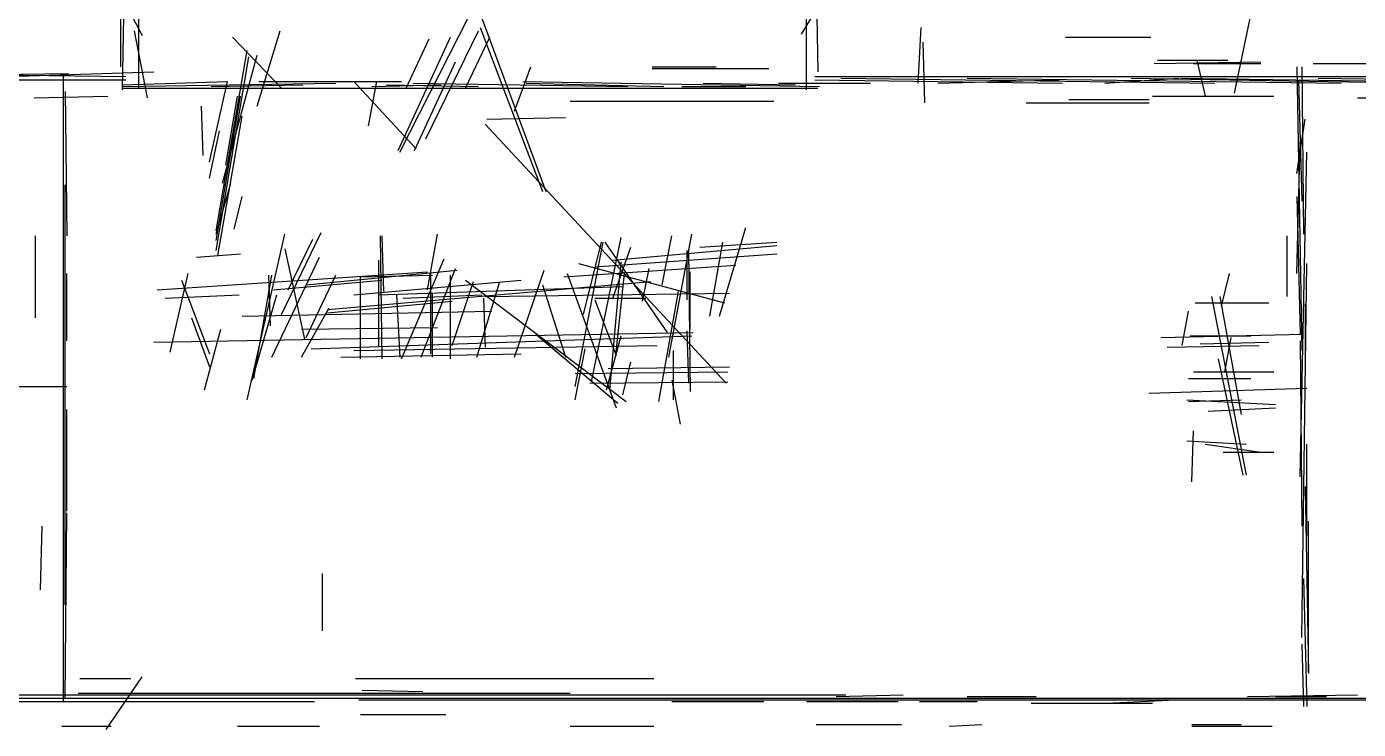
# Model space of a CAD drawing. Header units: metres. Extents: x 0.1 to 46.8, y -33.1 to 0.
# Drawn here: x 22.55 to 30.68, y -24.08 to -19.8 of the extents above; entities that cross this region are included whole.
import ezdxf

# ---------------------------------------------------------------- set-up
doc = ezdxf.new("R2010")
doc.units = ezdxf.units.M
doc.layers.add('Lines', color=7, linetype='Continuous')
doc.layers.add('Walls', color=2, linetype='Continuous')

msp = doc.modelspace()

# ---------------------------------------------------------------- linework, layer by layer
at = {"layer": 'Lines'}
for p, q in [((25.05, -18.98), (25.72, -20.8)), ((24.83, -20.56), (25.61, -19.03)), ((23.02, -19.39), (23.26, -19.85)), ((29.92, -20.2), (30.09, -19.39)), ((23.14, -20.18), (23.15, -19.54)), ((23.24, -20.17), (23.24, -19.56)), ((27.28, -19.84), (27.45, -19.56)), ((27.37, -19.56), (27.38, -20.07)), ((23.13, -20.04), (23.13, -19.67)), ((27.31, -20.18), (27.31, -19.72)), ((25.32, -19.8), (25.7, -20.8)), ((27.99, -20.14), (28.01, -19.8)), ((23.21, -19.82), (23.29, -20.23)), ((23.81, -19.86), (24.11, -20.17)), ((23.96, -20.28), (24.1, -19.82)), ((24.82, -20.55), (25.14, -19.86)), ((24.87, -20.17), (25.01, -19.87)), ((24.99, -20.48), (25.31, -19.82)), ((25.23, -20.17), (25.38, -19.86)), ((28.02, -19.89), (28.03, -20.26)), ((28.89, -19.86), (29.41, -19.86)), ((23.71, -21.04), (23.9, -19.94)), ((23.75, -20.75), (23.96, -19.97)), ((23.71, -21.16), (23.91, -19.98)), ((24.92, -20.55), (25.17, -20.01)), ((25.53, -20.31), (25.63, -20.04)), ((26.37, -20.04), (26.76, -20.04)), ((26.37, -20.05), (27.08, -20.05)), ((29.43, -20.02), (30.08, -20.01)), ((29.45, -20), (29.88, -20)), ((29.67, -20.02), (30.08, -20.02)), ((29.69, -20), (29.74, -20.22)), ((30.3, -20.04), (30.33, -21.77)), ((30.33, -20.04), (30.34, -21.06)), ((30.4, -20.02), (31.09, -20.02)), ((13.88, -20.12), (23.16, -20.12)), ((19.95, -20.12), (22.81, -20.08)), ((21.76, -20.08), (23.16, -20.1)), ((21.78, -20.12), (23.33, -20.07)), ((22.78, -23.91), (22.78, -20.08)), ((23.14, -20.15), (23.78, -20.13)), ((23.67, -20.62), (23.78, -20.13)), ((23.97, -20.13), (24.84, -20.13)), ((24.55, -20.13), (24.93, -20.54)), ((24.64, -20.4), (24.69, -20.13)), ((25.58, -20.13), (27.39, -20.16)), ((27.36, -20.1), (36.48, -20.1)), ((27.36, -20.12), (28.87, -20.14)), ((27.52, -20.11), (29.8, -20.14)), ((28.11, -20.14), (28.85, -20.12)), ((28.29, -20.11), (30.57, -20.14)), ((29.13, -20.14), (29.58, -20.11)), ((29.29, -20.11), (31.14, -20.14)), ((29.59, -20.11), (31.8, -20.14)), ((30.31, -20.12), (30.33, -20.86)), ((30.43, -20.11), (33.28, -20.15)), ((22.79, -20.19), (22.8, -21.07)), ((23.14, -20.16), (24.44, -20.14)), ((23.14, -20.17), (27.38, -20.17)), ((23.68, -20.16), (24.24, -20.15)), ((24.66, -20.16), (25.08, -20.15)), ((24.75, -20.15), (25.31, -20.16)), ((24.91, -20.14), (26.22, -20.16)), ((25.6, -20.14), (26.44, -20.16)), ((26.55, -20.16), (26.94, -20.16)), ((26.68, -20.14), (27.24, -20.15)), ((27.14, -20.14), (27.7, -20.14)), ((22.6, -20.23), (23.05, -20.22)), ((23.62, -20.28), (23.63, -20.58)), ((23.71, -21.1), (23.86, -20.22)), ((23.77, -20.64), (23.84, -20.22)), ((25.87, -20.25), (27.11, -20.25)), ((28.65, -20.26), (29.4, -20.26)), ((28.91, -20.24), (29.4, -20.24)), ((29.42, -20.22), (30.16, -20.22)), ((30.67, -20.23), (31, -20.23)), ((23.72, -21.19), (23.87, -20.34)), ((25.36, -20.36), (25.84, -20.35)), ((30.3, -20.69), (30.35, -20.36)), ((23.67, -20.72), (23.73, -20.43)), ((25.35, -20.39), (26.82, -21.97)), ((30.3, -21.3), (30.32, -20.5)), ((30.32, -22.54), (30.36, -20.56)), ((22.79, -23.32), (22.79, -20.76)), ((23.71, -21.06), (23.8, -20.75)), ((23.82, -21.03), (23.87, -20.83)), ((30.3, -20.83), (30.32, -21.67)), ((26.78, -21.56), (26.94, -21.02)), ((22.61, -21.57), (22.61, -21.07)), ((23.9, -22.07), (24.13, -21.06)), ((24.11, -21.55), (24.35, -21.05)), ((24.15, -21.4), (24.3, -21.09)), ((24.71, -21.07), (24.72, -21.82)), ((24.72, -21.07), (24.73, -21.41)), ((25, -21.4), (25.06, -21.06)), ((25.9, -21.99), (26.07, -21.11)), ((25.95, -21.55), (26.06, -21.11)), ((26, -21.96), (26.18, -21.08)), ((26.08, -21.11), (26.46, -21.66)), ((26.43, -21.37), (26.49, -21.07)), ((26.47, -21.81), (26.61, -21.06)), ((26.66, -21.14), (27.13, -21.11)), ((26.72, -21.56), (26.8, -21.11)), ((30.24, -21.44), (30.24, -21.07)), ((23.59, -21.2), (23.86, -21.18)), ((24.13, -21.15), (24.25, -21.7)), ((26.02, -21.26), (27.13, -21.18)), ((26.13, -21.22), (27.13, -21.13)), ((26.13, -21.45), (26.24, -21.14)), ((26.58, -21.16), (26.58, -21.46)), ((26.59, -21.16), (26.6, -22.02)), ((24.05, -21.81), (24.34, -21.2)), ((24.7, -21.22), (24.7, -21.75)), ((24.84, -21.82), (25.1, -21.21)), ((24.96, -21.81), (25.17, -21.27)), ((25.83, -21.32), (26.88, -21.25)), ((25.92, -21.24), (26.81, -21.48)), ((26.11, -22.01), (26.18, -21.23)), ((26.31, -21.47), (26.35, -21.27)), ((30.33, -23.52), (30.36, -21.24)), ((22.8, -21.71), (22.8, -21.3)), ((23.35, -21.4), (25, -21.29)), ((23.43, -21.78), (23.54, -21.3)), ((23.5, -21.34), (23.67, -21.79)), ((23.94, -21.94), (24.05, -21.31)), ((24.03, -21.31), (24.04, -21.62)), ((24.06, -21.4), (24.72, -21.34)), ((24.26, -21.37), (25.18, -21.28)), ((24.26, -21.69), (24.44, -21.31)), ((24.39, -21.52), (26.36, -21.35)), ((24.55, -21.43), (25.57, -21.34)), ((24.59, -21.32), (25.03, -21.31)), ((24.59, -21.82), (24.59, -21.32)), ((25.02, -21.79), (25.02, -21.3)), ((25.14, -21.82), (25.14, -21.31)), ((25.15, -21.74), (25.28, -21.35)), ((25.23, -21.34), (26.21, -22.08)), ((25.3, -21.81), (25.44, -21.35)), ((25.53, -21.81), (25.71, -21.28)), ((25.85, -21.3), (26.15, -22.12)), ((26.15, -21.78), (26.2, -21.3)), ((26.6, -21.64), (26.6, -21.29)), ((29.84, -21.5), (29.89, -21.3)), ((23.4, -21.45), (23.85, -21.43)), ((23.93, -21.95), (24.08, -21.43)), ((24.7, -21.43), (26.19, -21.38)), ((24.81, -21.43), (24.83, -21.81)), ((24.85, -21.45), (25.33, -21.43)), ((25.03, -21.81), (25.03, -21.42)), ((25.35, -21.44), (26.84, -21.42)), ((25.7, -21.37), (25.84, -21.81)), ((26.41, -22.08), (26.53, -21.41)), ((24.23, -21.81), (24.4, -21.51)), ((24.39, -21.54), (25.15, -21.47)), ((25.34, -21.45), (25.35, -21.75)), ((26.02, -21.45), (26.33, -21.45)), ((26.02, -21.46), (26.15, -21.8)), ((29.68, -21.48), (30.13, -21.48)), ((29.78, -21.44), (29.99, -22.53)), ((29.83, -21.44), (29.96, -22.16)), ((30.35, -21.49), (30.35, -21.8)), ((23.56, -21.57), (23.67, -21.87)), ((23.87, -21.56), (25.39, -21.53)), ((29.6, -21.74), (29.64, -21.53)), ((23.33, -21.72), (26.62, -21.66)), ((23.64, -22.01), (23.74, -21.64)), ((24.23, -21.64), (25.06, -21.63)), ((24.29, -21.76), (26.61, -21.68)), ((25.66, -21.67), (26.16, -22.09)), ((26.09, -22.01), (26.18, -21.68)), ((26.58, -21.65), (26.59, -21.97)), ((29.47, -21.69), (30.34, -21.67)), ((29.65, -21.68), (30.02, -21.68)), ((24.55, -21.77), (26.4, -21.74)), ((25.9, -22.07), (25.96, -21.76)), ((29.51, -21.75), (30.07, -21.74)), ((29.71, -21.73), (30.13, -21.72)), ((29.86, -21.9), (29.9, -21.69)), ((30.32, -21.71), (30.33, -22.84)), ((24.47, -21.81), (25.57, -21.79)), ((26.19, -22.04), (26.24, -21.84)), ((26.5, -22.07), (26.5, -21.77)), ((29.82, -21.82), (29.97, -22.53)), ((25.9, -21.91), (26.83, -21.9)), ((26.1, -21.88), (26.84, -21.87)), ((29.67, -21.9), (30.16, -21.9)), ((19.2, -21.99), (22.8, -21.99)), ((25.99, -21.97), (26.83, -21.96)), ((26.49, -21.95), (26.54, -22.22)), ((29.4, -22.03), (30.36, -22)), ((29.64, -21.94), (30.02, -21.94)), ((29.63, -22.07), (30.17, -22.1)), ((29.64, -22.08), (29.96, -22.07)), ((22.8, -22.75), (22.8, -22.13)), ((29.76, -22.14), (30.17, -22.12)), ((29.63, -22.32), (29.99, -22.34)), ((29.66, -22.57), (29.67, -22.26)), ((29.74, -22.34), (30.08, -22.39)), ((29.85, -22.39), (30.16, -22.39)), ((30.36, -22.9), (30.36, -22.34)), ((30.35, -22.6), (30.37, -23.74)), ((22.79, -23.89), (22.8, -22.76)), ((30.37, -23.73), (30.37, -22.81)), ((22.64, -23.23), (22.65, -22.84)), ((24.36, -23.48), (24.36, -23.13)), ((30.34, -23.16), (30.36, -23.94)), ((30.33, -23.56), (30.34, -23.94)), ((22.88, -23.77), (23.19, -23.77)), ((23.04, -24.08), (23.26, -23.76)), ((24.56, -23.77), (26.38, -23.77)), ((21.86, -23.87), (27.55, -23.87)), ((22.87, -23.86), (25.87, -23.86)), ((24.6, -23.84), (24.97, -23.85)), ((27.49, -23.88), (27.9, -23.87)), ((30, -23.88), (30.67, -23.87)), ((5.71, -23.89), (32.1, -23.89)), ((5.73, -23.91), (24.31, -23.91)), ((24.58, -23.9), (32.1, -23.9)), ((26.49, -23.91), (27.05, -23.91)), ((27.31, -23.91), (27.87, -23.91)), ((28, -23.91), (28.35, -23.91)), ((28.29, -23.88), (28.71, -23.88)), ((28.68, -23.92), (29.42, -23.92)), ((29.14, -23.92), (29.56, -23.9)), ((30.17, -23.88), (30.48, -23.88)), ((24.59, -23.99), (25.11, -23.99)), ((22.77, -24.06), (23.07, -24.06)), ((23.84, -24.06), (24.34, -24.06)), ((25.87, -24.06), (26.38, -24.06)), ((27.37, -24.05), (27.89, -24.05)), ((28.18, -24.06), (28.38, -24.05)), ((29.66, -24.05), (29.96, -24.05)), ((29.66, -24.06), (30.15, -24.06))]:
    msp.add_line(p, q, dxfattribs=at)
at = {"layer": 'Walls'}
for p, q in [((25.05, -18.98), (25.72, -20.8)), ((25.05, -18.98), (25.72, -20.8)), ((24.83, -20.56), (25.61, -19.03)), ((24.83, -20.56), (25.61, -19.03)), ((24.83, -20.56), (25.61, -19.03)), ((24.83, -20.56), (25.61, -19.03)), ((23.14, -20.18), (23.15, -19.54)), ((23.14, -20.18), (23.15, -19.54)), ((23.14, -20.18), (23.15, -19.54)), ((23.24, -20.17), (23.24, -19.56)), ((23.24, -20.17), (23.24, -19.56)), ((23.24, -20.17), (23.24, -19.56)), ((25.32, -19.8), (25.7, -20.8)), ((24.82, -20.55), (25.14, -19.86)), ((24.82, -20.55), (25.14, -19.86)), ((24.99, -20.48), (25.31, -19.82)), ((24.99, -20.48), (25.31, -19.82)), ((24.99, -20.48), (25.31, -19.82)), ((28.89, -19.86), (29.41, -19.86)), ((28.89, -19.86), (29.41, -19.86)), ((28.89, -19.86), (29.41, -19.86)), ((28.89, -19.86), (29.41, -19.86)), ((28.89, -19.86), (29.41, -19.86)), ((28.89, -19.86), (29.41, -19.86)), ((28.89, -19.86), (29.41, -19.86)), ((28.89, -19.86), (29.41, -19.86)), ((28.89, -19.86), (29.41, -19.86)), ((28.89, -19.86), (29.41, -19.86)), ((23.71, -21.04), (23.9, -19.94)), ((23.71, -21.04), (23.9, -19.94)), ((23.75, -20.75), (23.96, -19.97)), ((23.75, -20.75), (23.96, -19.97)), ((23.75, -20.75), (23.96, -19.97)), ((23.71, -21.16), (23.91, -19.98)), ((23.71, -21.16), (23.91, -19.98)), ((23.71, -21.16), (23.91, -19.98)), ((24.92, -20.55), (25.17, -20.01)), ((24.92, -20.55), (25.17, -20.01)), ((26.37, -20.05), (27.08, -20.05)), ((26.37, -20.05), (27.08, -20.05)), ((26.37, -20.05), (27.08, -20.05)), ((26.37, -20.05), (27.08, -20.05)), ((26.37, -20.05), (27.08, -20.05)), ((26.37, -20.05), (27.08, -20.05)), ((26.37, -20.05), (27.08, -20.05)), ((26.37, -20.05), (27.08, -20.05)), ((26.37, -20.05), (27.08, -20.05)), ((26.37, -20.05), (27.08, -20.05)), ((29.43, -20.02), (30.08, -20.01)), ((29.43, -20.02), (30.08, -20.01)), ((29.43, -20.02), (30.08, -20.01)), ((29.43, -20.02), (30.08, -20.01)), ((29.43, -20.02), (30.08, -20.01)), ((29.43, -20.02), (30.08, -20.01)), ((29.43, -20.02), (30.08, -20.01)), ((29.43, -20.02), (30.08, -20.01)), ((30.3, -20.04), (30.33, -21.77)), ((30.3, -20.04), (30.33, -21.77)), ((30.3, -20.04), (30.33, -21.77)), ((30.3, -20.04), (30.33, -21.77)), ((30.33, -20.04), (30.34, -21.06)), ((30.33, -20.04), (30.34, -21.06)), ((30.33, -20.04), (30.34, -21.06)), ((30.4, -20.02), (31.09, -20.02)), ((13.88, -20.12), (23.16, -20.12)), ((13.88, -20.12), (23.16, -20.12)), ((13.88, -20.12), (23.16, -20.12)), ((13.88, -20.12), (23.16, -20.12)), ((13.88, -20.12), (23.16, -20.12)), ((13.88, -20.12), (23.16, -20.12)), ((13.88, -20.12), (23.16, -20.12)), ((13.88, -20.12), (23.16, -20.12)), ((19.95, -20.12), (22.81, -20.08)), ((19.95, -20.12), (22.81, -20.08)), ((19.95, -20.12), (22.81, -20.08)), ((19.95, -20.12), (22.81, -20.08)), ((22.78, -23.91), (22.78, -20.08)), ((22.78, -23.91), (22.78, -20.08)), ((23.14, -20.15), (23.78, -20.13)), ((23.14, -20.15), (23.78, -20.13)), ((23.67, -20.62), (23.78, -20.13)), ((23.67, -20.62), (23.78, -20.13)), ((23.67, -20.62), (23.78, -20.13)), ((23.97, -20.13), (24.84, -20.13)), ((23.97, -20.13), (24.84, -20.13)), ((23.97, -20.13), (24.84, -20.13)), ((23.97, -20.13), (24.84, -20.13)), ((23.97, -20.13), (24.84, -20.13)), ((25.58, -20.13), (27.39, -20.16)), ((25.58, -20.13), (27.39, -20.16)), ((25.58, -20.13), (27.39, -20.16)), ((25.58, -20.13), (27.39, -20.16)), ((25.58, -20.13), (27.39, -20.16)), ((27.36, -20.1), (36.48, -20.1)), ((27.36, -20.1), (36.48, -20.1)), ((27.36, -20.1), (36.48, -20.1)), ((27.36, -20.12), (28.87, -20.14)), ((27.36, -20.12), (28.87, -20.14)), ((27.36, -20.12), (28.87, -20.14)), ((27.52, -20.11), (29.8, -20.14)), ((27.52, -20.11), (29.8, -20.14)), ((27.52, -20.11), (29.8, -20.14)), ((27.52, -20.11), (29.8, -20.14)), ((27.52, -20.11), (29.8, -20.14)), ((27.52, -20.11), (29.8, -20.14)), ((27.52, -20.11), (29.8, -20.14)), ((28.11, -20.14), (28.85, -20.12)), ((28.11, -20.14), (28.85, -20.12)), ((28.11, -20.14), (28.85, -20.12)), ((28.11, -20.14), (28.85, -20.12)), ((28.11, -20.14), (28.85, -20.12)), ((28.29, -20.11), (30.57, -20.14)), ((28.29, -20.11), (30.57, -20.14)), ((28.29, -20.11), (30.57, -20.14)), ((28.29, -20.11), (30.57, -20.14)), ((28.29, -20.11), (30.57, -20.14)), ((28.29, -20.11), (30.57, -20.14)), ((28.29, -20.11), (30.57, -20.14)), ((28.29, -20.11), (30.57, -20.14)), ((28.29, -20.11), (30.57, -20.14)), ((28.29, -20.11), (30.57, -20.14)), ((29.29, -20.11), (31.14, -20.14)), ((29.29, -20.11), (31.14, -20.14)), ((29.29, -20.11), (31.14, -20.14)), ((29.29, -20.11), (31.14, -20.14)), ((29.29, -20.11), (31.14, -20.14)), ((29.29, -20.11), (31.14, -20.14)), ((29.59, -20.11), (31.8, -20.14)), ((30.31, -20.12), (30.33, -20.86)), ((30.31, -20.12), (30.33, -20.86)), ((30.31, -20.12), (30.33, -20.86)), ((30.43, -20.11), (33.28, -20.15)), ((30.43, -20.11), (33.28, -20.15)), ((22.79, -20.19), (22.8, -21.07)), ((23.14, -20.16), (24.44, -20.14)), ((23.14, -20.16), (24.44, -20.14)), ((23.14, -20.16), (24.44, -20.14)), ((23.14, -20.16), (24.44, -20.14)), ((23.14, -20.17), (27.38, -20.17)), ((23.14, -20.17), (27.38, -20.17)), ((23.14, -20.17), (27.38, -20.17)), ((23.14, -20.17), (27.38, -20.17)), ((23.14, -20.17), (27.38, -20.17)), ((23.14, -20.17), (27.38, -20.17)), ((23.68, -20.16), (24.24, -20.15)), ((23.68, -20.16), (24.24, -20.15)), ((23.68, -20.16), (24.24, -20.15)), ((23.68, -20.16), (24.24, -20.15)), ((24.75, -20.15), (25.31, -20.16)), ((24.75, -20.15), (25.31, -20.16)), ((24.75, -20.15), (25.31, -20.16)), ((24.75, -20.15), (25.31, -20.16)), ((24.75, -20.15), (25.31, -20.16)), ((24.91, -20.14), (26.22, -20.16)), ((24.91, -20.14), (26.22, -20.16)), ((24.91, -20.14), (26.22, -20.16)), ((24.91, -20.14), (26.22, -20.16)), ((24.91, -20.14), (26.22, -20.16)), ((24.91, -20.14), (26.22, -20.16)), ((25.6, -20.14), (26.44, -20.16)), ((25.6, -20.14), (26.44, -20.16)), ((25.6, -20.14), (26.44, -20.16)), ((25.6, -20.14), (26.44, -20.16)), ((25.6, -20.14), (26.44, -20.16)), ((25.6, -20.14), (26.44, -20.16)), ((25.6, -20.14), (26.44, -20.16)), ((26.68, -20.14), (27.24, -20.15)), ((26.68, -20.14), (27.24, -20.15)), ((26.68, -20.14), (27.24, -20.15)), ((26.68, -20.14), (27.24, -20.15)), ((26.68, -20.14), (27.24, -20.15)), ((26.68, -20.14), (27.24, -20.15)), ((26.68, -20.14), (27.24, -20.15)), ((26.68, -20.14), (27.24, -20.15)), ((27.14, -20.14), (27.7, -20.14)), ((27.14, -20.14), (27.7, -20.14)), ((27.14, -20.14), (27.7, -20.14)), ((27.14, -20.14), (27.7, -20.14)), ((27.14, -20.14), (27.7, -20.14)), ((27.14, -20.14), (27.7, -20.14)), ((27.14, -20.14), (27.7, -20.14)), ((23.71, -21.1), (23.86, -20.22)), ((23.71, -21.1), (23.86, -20.22)), ((23.71, -21.1), (23.86, -20.22)), ((25.87, -20.25), (27.11, -20.25)), ((25.87, -20.25), (27.11, -20.25)), ((25.87, -20.25), (27.11, -20.25)), ((25.87, -20.25), (27.11, -20.25)), ((28.65, -20.26), (29.4, -20.26)), ((28.65, -20.26), (29.4, -20.26)), ((28.65, -20.26), (29.4, -20.26)), ((28.65, -20.26), (29.4, -20.26)), ((28.65, -20.26), (29.4, -20.26)), ((28.65, -20.26), (29.4, -20.26)), ((28.65, -20.26), (29.4, -20.26)), ((28.65, -20.26), (29.4, -20.26)), ((28.65, -20.26), (29.4, -20.26)), ((29.42, -20.22), (30.16, -20.22)), ((29.42, -20.22), (30.16, -20.22)), ((29.42, -20.22), (30.16, -20.22)), ((29.42, -20.22), (30.16, -20.22)), ((29.42, -20.22), (30.16, -20.22)), ((29.42, -20.22), (30.16, -20.22)), ((29.42, -20.22), (30.16, -20.22)), ((23.72, -21.19), (23.87, -20.34)), ((23.72, -21.19), (23.87, -20.34)), ((23.72, -21.19), (23.87, -20.34)), ((23.72, -21.19), (23.87, -20.34)), ((25.35, -20.39), (26.82, -21.97)), ((25.35, -20.39), (26.82, -21.97)), ((30.3, -21.3), (30.32, -20.5)), ((30.3, -21.3), (30.32, -20.5)), ((30.3, -21.3), (30.32, -20.5)), ((30.3, -21.3), (30.32, -20.5)), ((30.32, -22.54), (30.36, -20.56)), ((30.32, -22.54), (30.36, -20.56)), ((30.32, -22.54), (30.36, -20.56)), ((30.32, -22.54), (30.36, -20.56)), ((22.79, -23.32), (22.79, -20.76)), ((22.79, -23.32), (22.79, -20.76)), ((30.3, -20.83), (30.32, -21.67)), ((30.3, -20.83), (30.32, -21.67)), ((30.3, -20.83), (30.32, -21.67)), ((30.3, -20.83), (30.32, -21.67)), ((30.3, -20.83), (30.32, -21.67)), ((30.3, -20.83), (30.32, -21.67)), ((26.78, -21.56), (26.94, -21.02)), ((26.78, -21.56), (26.94, -21.02)), ((22.61, -21.57), (22.61, -21.07)), ((22.61, -21.57), (22.61, -21.07)), ((22.61, -21.57), (22.61, -21.07)), ((24.11, -21.55), (24.35, -21.05)), ((24.11, -21.55), (24.35, -21.05)), ((24.11, -21.55), (24.35, -21.05)), ((24.71, -21.07), (24.72, -21.82)), ((24.71, -21.07), (24.72, -21.82)), ((25.9, -21.99), (26.07, -21.11)), ((25.9, -21.99), (26.07, -21.11)), ((25.9, -21.99), (26.07, -21.11)), ((25.9, -21.99), (26.07, -21.11)), ((26, -21.96), (26.18, -21.08)), ((26, -21.96), (26.18, -21.08)), ((26, -21.96), (26.18, -21.08)), ((26.08, -21.11), (26.46, -21.66)), ((26.47, -21.81), (26.61, -21.06)), ((26.47, -21.81), (26.61, -21.06)), ((26.47, -21.81), (26.61, -21.06)), ((26.47, -21.81), (26.61, -21.06)), ((26.47, -21.81), (26.61, -21.06)), ((26.02, -21.26), (27.13, -21.18)), ((26.02, -21.26), (27.13, -21.18)), ((26.02, -21.26), (27.13, -21.18)), ((26.02, -21.26), (27.13, -21.18)), ((26.02, -21.26), (27.13, -21.18)), ((26.13, -21.22), (27.13, -21.13)), ((26.13, -21.22), (27.13, -21.13)), ((26.13, -21.22), (27.13, -21.13)), ((26.13, -21.22), (27.13, -21.13)), ((26.59, -21.16), (26.6, -22.02)), ((24.05, -21.81), (24.34, -21.2)), ((24.05, -21.81), (24.34, -21.2)), ((24.05, -21.81), (24.34, -21.2)), ((24.7, -21.22), (24.7, -21.75)), ((24.7, -21.22), (24.7, -21.75)), ((24.84, -21.82), (25.1, -21.21)), ((24.84, -21.82), (25.1, -21.21)), ((24.84, -21.82), (25.1, -21.21)), ((24.96, -21.81), (25.17, -21.27)), ((25.83, -21.32), (26.88, -21.25)), ((25.83, -21.32), (26.88, -21.25)), ((25.83, -21.32), (26.88, -21.25)), ((25.83, -21.32), (26.88, -21.25)), ((25.83, -21.32), (26.88, -21.25)), ((25.83, -21.32), (26.88, -21.25)), ((26.11, -22.01), (26.18, -21.23)), ((26.11, -22.01), (26.18, -21.23)), ((26.11, -22.01), (26.18, -21.23)), ((26.11, -22.01), (26.18, -21.23)), ((30.33, -23.52), (30.36, -21.24)), ((30.33, -23.52), (30.36, -21.24)), ((23.35, -21.4), (25, -21.29)), ((23.35, -21.4), (25, -21.29)), ((23.35, -21.4), (25, -21.29)), ((23.35, -21.4), (25, -21.29)), ((23.35, -21.4), (25, -21.29)), ((23.94, -21.94), (24.05, -21.31)), ((23.94, -21.94), (24.05, -21.31)), ((24.06, -21.4), (24.72, -21.34)), ((24.06, -21.4), (24.72, -21.34)), ((24.06, -21.4), (24.72, -21.34)), ((24.06, -21.4), (24.72, -21.34)), ((24.06, -21.4), (24.72, -21.34)), ((24.06, -21.4), (24.72, -21.34)), ((24.06, -21.4), (24.72, -21.34)), ((24.06, -21.4), (24.72, -21.34)), ((24.26, -21.37), (25.18, -21.28)), ((24.26, -21.37), (25.18, -21.28)), ((24.26, -21.37), (25.18, -21.28)), ((24.26, -21.37), (25.18, -21.28)), ((24.26, -21.37), (25.18, -21.28)), ((24.26, -21.37), (25.18, -21.28)), ((24.26, -21.37), (25.18, -21.28)), ((24.26, -21.37), (25.18, -21.28)), ((24.26, -21.37), (25.18, -21.28)), ((24.26, -21.37), (25.18, -21.28)), ((24.39, -21.52), (26.36, -21.35)), ((24.39, -21.52), (26.36, -21.35)), ((24.39, -21.52), (26.36, -21.35)), ((24.39, -21.52), (26.36, -21.35)), ((24.39, -21.52), (26.36, -21.35)), ((24.39, -21.52), (26.36, -21.35)), ((24.39, -21.52), (26.36, -21.35)), ((24.39, -21.52), (26.36, -21.35)), ((24.39, -21.52), (26.36, -21.35)), ((24.39, -21.52), (26.36, -21.35)), ((24.55, -21.43), (25.57, -21.34)), ((24.55, -21.43), (25.57, -21.34)), ((24.55, -21.43), (25.57, -21.34)), ((24.55, -21.43), (25.57, -21.34)), ((24.55, -21.43), (25.57, -21.34)), ((24.55, -21.43), (25.57, -21.34)), ((24.55, -21.43), (25.57, -21.34)), ((24.55, -21.43), (25.57, -21.34)), ((24.55, -21.43), (25.57, -21.34)), ((24.55, -21.43), (25.57, -21.34)), ((24.55, -21.43), (25.57, -21.34)), ((24.59, -21.82), (24.59, -21.32)), ((24.59, -21.82), (24.59, -21.32)), ((24.59, -21.82), (24.59, -21.32)), ((25.14, -21.82), (25.14, -21.31)), ((25.14, -21.82), (25.14, -21.31)), ((25.14, -21.82), (25.14, -21.31)), ((25.23, -21.34), (26.21, -22.08)), ((25.53, -21.81), (25.71, -21.28)), ((25.53, -21.81), (25.71, -21.28)), ((25.53, -21.81), (25.71, -21.28)), ((25.53, -21.81), (25.71, -21.28)), ((23.93, -21.95), (24.08, -21.43)), ((23.93, -21.95), (24.08, -21.43)), ((24.7, -21.43), (26.19, -21.38)), ((24.7, -21.43), (26.19, -21.38)), ((24.7, -21.43), (26.19, -21.38)), ((24.7, -21.43), (26.19, -21.38)), ((24.7, -21.43), (26.19, -21.38)), ((24.7, -21.43), (26.19, -21.38)), ((24.7, -21.43), (26.19, -21.38)), ((24.7, -21.43), (26.19, -21.38)), ((25.35, -21.44), (26.84, -21.42)), ((25.35, -21.44), (26.84, -21.42)), ((25.35, -21.44), (26.84, -21.42)), ((25.35, -21.44), (26.84, -21.42)), ((25.35, -21.44), (26.84, -21.42)), ((25.35, -21.44), (26.84, -21.42)), ((25.35, -21.44), (26.84, -21.42)), ((25.35, -21.44), (26.84, -21.42)), ((25.35, -21.44), (26.84, -21.42)), ((25.35, -21.44), (26.84, -21.42)), ((26.41, -22.08), (26.53, -21.41)), ((26.41, -22.08), (26.53, -21.41)), ((26.41, -22.08), (26.53, -21.41)), ((26.41, -22.08), (26.53, -21.41)), ((26.41, -22.08), (26.53, -21.41)), ((24.39, -21.54), (25.15, -21.47)), ((24.39, -21.54), (25.15, -21.47)), ((24.39, -21.54), (25.15, -21.47)), ((24.39, -21.54), (25.15, -21.47)), ((24.39, -21.54), (25.15, -21.47)), ((24.39, -21.54), (25.15, -21.47)), ((24.39, -21.54), (25.15, -21.47)), ((24.39, -21.54), (25.15, -21.47)), ((24.39, -21.54), (25.15, -21.47)), ((24.39, -21.54), (25.15, -21.47)), ((24.39, -21.54), (25.15, -21.47)), ((29.78, -21.44), (29.99, -22.53)), ((29.78, -21.44), (29.99, -22.53)), ((29.83, -21.44), (29.96, -22.16)), ((29.83, -21.44), (29.96, -22.16)), ((29.83, -21.44), (29.96, -22.16)), ((29.83, -21.44), (29.96, -22.16)), ((23.87, -21.56), (25.39, -21.53)), ((23.87, -21.56), (25.39, -21.53)), ((23.87, -21.56), (25.39, -21.53)), ((23.87, -21.56), (25.39, -21.53)), ((23.87, -21.56), (25.39, -21.53)), ((23.87, -21.56), (25.39, -21.53)), ((23.87, -21.56), (25.39, -21.53)), ((23.33, -21.72), (26.62, -21.66)), ((23.33, -21.72), (26.62, -21.66)), ((23.33, -21.72), (26.62, -21.66)), ((23.33, -21.72), (26.62, -21.66)), ((23.33, -21.72), (26.62, -21.66)), ((23.33, -21.72), (26.62, -21.66)), ((23.33, -21.72), (26.62, -21.66)), ((23.33, -21.72), (26.62, -21.66)), ((23.33, -21.72), (26.62, -21.66)), ((23.33, -21.72), (26.62, -21.66)), ((24.23, -21.64), (25.06, -21.63)), ((24.23, -21.64), (25.06, -21.63)), ((24.23, -21.64), (25.06, -21.63)), ((24.23, -21.64), (25.06, -21.63)), ((24.23, -21.64), (25.06, -21.63)), ((24.23, -21.64), (25.06, -21.63)), ((24.23, -21.64), (25.06, -21.63)), ((24.23, -21.64), (25.06, -21.63)), ((24.29, -21.76), (26.61, -21.68)), ((24.29, -21.76), (26.61, -21.68)), ((24.29, -21.76), (26.61, -21.68)), ((24.29, -21.76), (26.61, -21.68)), ((24.29, -21.76), (26.61, -21.68)), ((24.29, -21.76), (26.61, -21.68)), ((24.29, -21.76), (26.61, -21.68)), ((25.66, -21.67), (26.16, -22.09)), ((25.66, -21.67), (26.16, -22.09)), ((29.47, -21.69), (30.34, -21.67)), ((29.47, -21.69), (30.34, -21.67)), ((24.55, -21.77), (26.4, -21.74)), ((24.55, -21.77), (26.4, -21.74)), ((24.55, -21.77), (26.4, -21.74)), ((24.55, -21.77), (26.4, -21.74)), ((24.55, -21.77), (26.4, -21.74)), ((24.55, -21.77), (26.4, -21.74)), ((24.55, -21.77), (26.4, -21.74)), ((29.51, -21.75), (30.07, -21.74)), ((29.51, -21.75), (30.07, -21.74)), ((30.32, -21.71), (30.33, -22.84)), ((30.32, -21.71), (30.33, -22.84)), ((30.32, -21.71), (30.33, -22.84)), ((24.47, -21.81), (25.57, -21.79)), ((24.47, -21.81), (25.57, -21.79)), ((24.47, -21.81), (25.57, -21.79)), ((24.47, -21.81), (25.57, -21.79)), ((24.47, -21.81), (25.57, -21.79)), ((24.47, -21.81), (25.57, -21.79)), ((24.47, -21.81), (25.57, -21.79)), ((24.47, -21.81), (25.57, -21.79)), ((24.47, -21.81), (25.57, -21.79)), ((24.47, -21.81), (25.57, -21.79)), ((29.82, -21.82), (29.97, -22.53)), ((29.82, -21.82), (29.97, -22.53)), ((25.9, -21.91), (26.83, -21.9)), ((25.9, -21.91), (26.83, -21.9)), ((25.9, -21.91), (26.83, -21.9)), ((25.9, -21.91), (26.83, -21.9)), ((26.1, -21.88), (26.84, -21.87)), ((26.1, -21.88), (26.84, -21.87)), ((26.1, -21.88), (26.84, -21.87)), ((26.1, -21.88), (26.84, -21.87)), ((19.2, -21.99), (22.8, -21.99)), ((19.2, -21.99), (22.8, -21.99)), ((19.2, -21.99), (22.8, -21.99)), ((19.2, -21.99), (22.8, -21.99)), ((19.2, -21.99), (22.8, -21.99)), ((19.2, -21.99), (22.8, -21.99)), ((19.2, -21.99), (22.8, -21.99)), ((19.2, -21.99), (22.8, -21.99)), ((19.2, -21.99), (22.8, -21.99)), ((25.99, -21.97), (26.83, -21.96)), ((25.99, -21.97), (26.83, -21.96)), ((25.99, -21.97), (26.83, -21.96)), ((29.4, -22.03), (30.36, -22)), ((29.4, -22.03), (30.36, -22)), ((29.63, -22.07), (30.17, -22.1)), ((29.63, -22.07), (30.17, -22.1)), ((22.8, -22.75), (22.8, -22.13)), ((22.8, -22.75), (22.8, -22.13)), ((30.36, -22.9), (30.36, -22.34)), ((30.36, -22.9), (30.36, -22.34)), ((30.36, -22.9), (30.36, -22.34)), ((30.36, -22.9), (30.36, -22.34)), ((30.35, -22.6), (30.37, -23.74)), ((30.35, -22.6), (30.37, -23.74)), ((30.35, -22.6), (30.37, -23.74)), ((30.37, -23.73), (30.37, -22.81)), ((30.37, -23.73), (30.37, -22.81)), ((30.34, -23.16), (30.36, -23.94)), ((30.34, -23.16), (30.36, -23.94)), ((24.56, -23.77), (26.38, -23.77)), ((24.56, -23.77), (26.38, -23.77)), ((24.56, -23.77), (26.38, -23.77)), ((24.56, -23.77), (26.38, -23.77)), ((24.56, -23.77), (26.38, -23.77)), ((21.86, -23.87), (27.55, -23.87)), ((21.86, -23.87), (27.55, -23.87)), ((21.86, -23.87), (27.55, -23.87)), ((21.86, -23.87), (27.55, -23.87)), ((21.86, -23.87), (27.55, -23.87)), ((21.86, -23.87), (27.55, -23.87)), ((21.86, -23.87), (27.55, -23.87)), ((21.86, -23.87), (27.55, -23.87)), ((21.86, -23.87), (27.55, -23.87)), ((21.86, -23.87), (27.55, -23.87)), ((21.86, -23.87), (27.55, -23.87)), ((22.87, -23.86), (25.87, -23.86)), ((22.87, -23.86), (25.87, -23.86)), ((22.87, -23.86), (25.87, -23.86)), ((22.87, -23.86), (25.87, -23.86)), ((22.87, -23.86), (25.87, -23.86)), ((22.87, -23.86), (25.87, -23.86)), ((22.87, -23.86), (25.87, -23.86)), ((22.87, -23.86), (25.87, -23.86)), ((22.87, -23.86), (25.87, -23.86)), ((22.87, -23.86), (25.87, -23.86)), ((22.87, -23.86), (25.87, -23.86)), ((30, -23.88), (30.67, -23.87)), ((30, -23.88), (30.67, -23.87)), ((30, -23.88), (30.67, -23.87)), ((30, -23.88), (30.67, -23.87)), ((30, -23.88), (30.67, -23.87)), ((5.71, -23.89), (32.1, -23.89)), ((5.73, -23.91), (24.31, -23.91)), ((5.73, -23.91), (24.31, -23.91)), ((5.73, -23.91), (24.31, -23.91)), ((24.58, -23.9), (32.1, -23.9)), ((24.58, -23.9), (32.1, -23.9)), ((24.58, -23.9), (32.1, -23.9)), ((24.58, -23.9), (32.1, -23.9)), ((26.49, -23.91), (27.05, -23.91)), ((26.49, -23.91), (27.05, -23.91)), ((26.49, -23.91), (27.05, -23.91)), ((27.31, -23.91), (27.87, -23.91)), ((27.31, -23.91), (27.87, -23.91)), ((27.31, -23.91), (27.87, -23.91)), ((27.31, -23.91), (27.87, -23.91)), ((27.31, -23.91), (27.87, -23.91)), ((28.68, -23.92), (29.42, -23.92)), ((28.68, -23.92), (29.42, -23.92)), ((28.68, -23.92), (29.42, -23.92)), ((24.59, -23.99), (25.11, -23.99)), ((24.59, -23.99), (25.11, -23.99)), ((24.59, -23.99), (25.11, -23.99)), ((24.59, -23.99), (25.11, -23.99)), ((24.59, -23.99), (25.11, -23.99)), ((24.59, -23.99), (25.11, -23.99)), ((24.59, -23.99), (25.11, -23.99)), ((24.59, -23.99), (25.11, -23.99)), ((24.59, -23.99), (25.11, -23.99)), ((24.59, -23.99), (25.11, -23.99)), ((24.59, -23.99), (25.11, -23.99)), ((23.84, -24.06), (24.34, -24.06)), ((23.84, -24.06), (24.34, -24.06)), ((23.84, -24.06), (24.34, -24.06)), ((23.84, -24.06), (24.34, -24.06)), ((23.84, -24.06), (24.34, -24.06)), ((23.84, -24.06), (24.34, -24.06)), ((23.84, -24.06), (24.34, -24.06)), ((23.84, -24.06), (24.34, -24.06)), ((23.84, -24.06), (24.34, -24.06)), ((23.84, -24.06), (24.34, -24.06)), ((23.84, -24.06), (24.34, -24.06)), ((23.84, -24.06), (24.34, -24.06)), ((23.84, -24.06), (24.34, -24.06)), ((25.87, -24.06), (26.38, -24.06)), ((25.87, -24.06), (26.38, -24.06)), ((25.87, -24.06), (26.38, -24.06)), ((25.87, -24.06), (26.38, -24.06)), ((27.37, -24.05), (27.89, -24.05)), ((27.37, -24.05), (27.89, -24.05)), ((27.37, -24.05), (27.89, -24.05)), ((27.37, -24.05), (27.89, -24.05)), ((27.37, -24.05), (27.89, -24.05))]:
    msp.add_line(p, q, dxfattribs=at)

doc.saveas('drawing.dxf')
